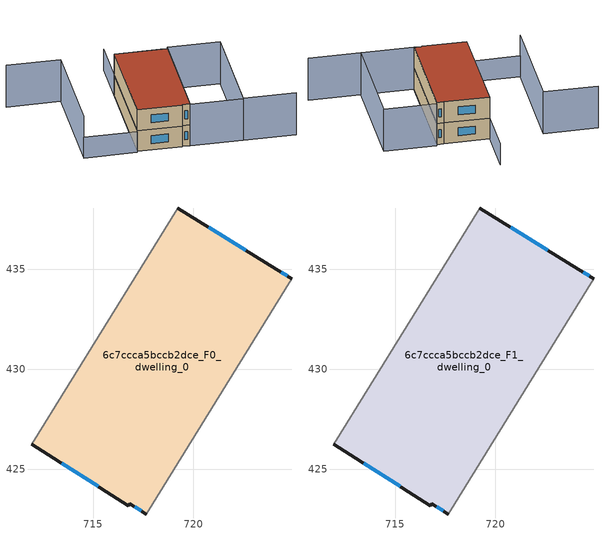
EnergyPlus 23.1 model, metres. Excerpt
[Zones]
6c7ccca5bccb2dce_F0_dwelling_0
 floor ground (EU_floor_Construction): 724.14,435 724.92,434.52 717.65,422.78 716.82,423.3 716.76,423.2 711.92,426.27 719.22,438.06 z0
 wall outside (EU_wall_Construction): 724.92,434.52 724.14,435 719.22,438.06 / 711.92,426.27 716.76,423.2 716.82,423.3 717.65,422.78 z0:3
 wall adiabatic (EU_wall_Construction): 717.65,422.78 724.92,434.52 / 719.22,438.06 711.92,426.27 z0:3
 window (EU_Window_Construction): 724.68,434.67 724.39,434.85 / 717.08,423.14 717.39,422.94 / 713.43,425.31 715.25,424.16 / 722.61,435.95 720.76,437.1 z0.93:2.07
6c7ccca5bccb2dce_F1_dwelling_0
 floor to 6c7ccca5bccb2dce_F0_dwelling_0 (EU_floor_Construction): 724.14,435 724.92,434.52 717.65,422.78 716.82,423.3 716.75,423.2 711.92,426.27 719.22,438.06 z3
 wall outside (EU_wall_Construction): 724.92,434.52 724.14,435 719.22,438.06 / 711.92,426.27 716.76,423.2 716.82,423.3 717.65,422.78 z3:6
 wall adiabatic (EU_wall_Construction): 717.65,422.78 724.92,434.52 / 719.22,438.06 711.92,426.27 z3:6
 window (EU_Window_Construction): 724.68,434.67 724.39,434.85 / 717.08,423.14 717.39,422.94 / 713.43,425.31 715.25,424.16 / 722.61,435.95 720.76,437.1 z3.93:5.07
 roof outside (EU_roof_Construction): 717.65,422.78 724.92,434.52 724.14,435 719.22,438.06 711.92,426.27 716.76,423.2 716.82,423.3 z6
shading: 729.04,415.71 723.34,419.24 / 723.34,419.24 730.77,431.23 / 707.6,445.32 713.47,441.68 / 713.47,441.68 706.02,429.67 / 730.77,431.23 723.33,419.22 / 723.33,419.22 717.63,422.75 / 717.63,422.75 725.07,434.76 / 725.07,434.76 730.77,431.23 z0:6; 722.62,443.54 711.79,426.06 / 711.79,426.06 706.01,429.64 z0:3
[Building]
EU S2 Campaign: North Axis=0; Terrain=City; Solar Distribution=FullExterior
[Site:Location]
Montreal-Trudeau.Intl.AP: Latitude=45.4667; Longitude=-73.75; Time Zone=-5; Elevation=36
[SizingPeriod:WeatherFileDays]
AnnualSizingPeriod: Begin Month=1; Begin Day of Month=1; End Month=12; End Day of Month=31; Day of Week for Start Day=Monday; Use Weather File Daylight Saving Period=No; Use Weather File Rain and Snow Indicators=No
[MATERIAL]
EU_InternalMass_Material: Roughness=MediumRough; Thickness=0.1; Conductivity=1; Density=1800; Specific Heat=900; Thermal Absorptance=0.9; Solar Absorptance=0.7; Visible Absorptance=0.7
[MATERIAL:NOMASS] Roughness=MediumRough; Thermal Absorptance=0.9; Solar Absorptance=0.7; Visible Absorptance=0.7
Name | Thermal Resistance
EU_wall_NoMass; EU_floor_NoMass | 1.36485
EU_roof_NoMass | 2.55992
[WINDOWMATERIAL:SIMPLEGLAZINGSYSTEM]
EU_Window_SimpleGlazing: UFactor=3.92339; Solar Heat Gain Coefficient=0.8; Visible Transmittance=0.8
[CONSTRUCTION]
EU_wall_Construction: EU_wall_NoMass
EU_roof_Construction: EU_roof_NoMass
EU_floor_Construction: EU_floor_NoMass
EU_Window_Construction: EU_Window_SimpleGlazing
EU_InternalMass_Construction: EU_InternalMass_Material
[ZONE] Type=1; Multiplier=1; Ceiling Height=autocalculate; Floor Area=autocalculate; Part of Total Floor Area=Yes
Name | Volume
6c7ccca5bccb2dce_F0_dwelling_0 | 279.2
6c7ccca5bccb2dce_F1_dwelling_0 | 279.201
[INTERNALMASS] Construction=EU_InternalMass_Construction; Surface Area=93.0668
Name | Zone or ZoneList
6c7ccca5bccb2dce_F0_dwelling_0_EU_InternalMass | 6c7ccca5bccb2dce_F0_dwelling_0
6c7ccca5bccb2dce_F1_dwelling_0_EU_InternalMass | 6c7ccca5bccb2dce_F1_dwelling_0
[OTHEREQUIPMENT] Fuel Type=Electricity; Design Level Calculation Method=Watts/Area; Power per Zone Floor Area=1; Fraction Latent=0; Fraction Radiant=0; Fraction Lost=0; Carbon Dioxide Generation Rate=0; EndUse Subcategory=EU_Step8_InternalGains
Name | Zone or ZoneList or Space or SpaceList | Schedule
EU_Step8_InternalGain_6c7ccca5bccb2dce_F0_dwelling_0_f000 | 6c7ccca5bccb2dce_F0_dwelling_0 | EU_Step8_GainSchedule_6c7ccca5bccb2dce_F0_dwelling_0_f000
EU_Step8_InternalGain_6c7ccca5bccb2dce_F1_dwelling_0_f000 | 6c7ccca5bccb2dce_F1_dwelling_0 | EU_Step8_GainSchedule_6c7ccca5bccb2dce_F1_dwelling_0_f000
[ZONEVENTILATION:DESIGNFLOWRATE] Schedule=EU_AlwaysOn; Design Flow Rate Calculation Method=AirChanges/Hour; Air Changes per Hour=0.860309; Ventilation Type=Natural; Fan Pressure Rise=0; Fan Total Efficiency=1; Constant Term Coefficient=1; Temperature Term Coefficient=0; Velocity Term Coefficient=0; Velocity Squared Term Coefficient=0; Minimum Indoor Temperature=-100; Maximum Indoor Temperature=100; Delta Temperature=-100; Minimum Outdoor Temperature=-100; Maximum Outdoor Temperature=100; Maximum Wind Speed=40
Name | Zone or ZoneList or Space or SpaceList
EU_ConstantAir_6c7ccca5bccb2dce_F0_dwelling_0 | 6c7ccca5bccb2dce_F0_dwelling_0
EU_ConstantAir_6c7ccca5bccb2dce_F1_dwelling_0 | 6c7ccca5bccb2dce_F1_dwelling_0
[HVACTEMPLATE:THERMOSTAT] Constant Heating Setpoint=20; Constant Cooling Setpoint=50
EU_HeatOnly_6c7ccca5bccb2dce_F0_dwelling_0; EU_HeatOnly_6c7ccca5bccb2dce_F1_dwelling_0
[HVACTEMPLATE:ZONE:IDEALLOADSAIRSYSTEM] System Availability Schedule=EU_AlwaysOn; Maximum Heating Supply Air Temperature=50; Minimum Cooling Supply Air Temperature=13; Maximum Heating Supply Air Humidity Ratio=0.0156; Minimum Cooling Supply Air Humidity Ratio=0.0077; Heating Limit=NoLimit; Cooling Limit=NoLimit; Heating Availability Schedule=EU_AlwaysOn; Cooling Availability Schedule=EU_CoolingOff; Dehumidification Control Type=ConstantSensibleHeatRatio; Cooling Sensible Heat Ratio=0.7; Dehumidification Setpoint=60; Humidification Control Type=None; Humidification Setpoint=30; Outdoor Air Method=None; Outdoor Air Flow Rate per Person=0.00944; Outdoor Air Flow Rate per Zone Floor Area=0; Outdoor Air Flow Rate per Zone=0; Demand Controlled Ventilation Type=None; Outdoor Air Economizer Type=NoEconomizer; Heat Recovery Type=None; Sensible Heat Recovery Effectiveness=0.7; Latent Heat Recovery Effectiveness=0.65
Name | Template Thermostat
6c7ccca5bccb2dce_F0_dwelling_0 | EU_HeatOnly_6c7ccca5bccb2dce_F0_dwelling_0
6c7ccca5bccb2dce_F1_dwelling_0 | EU_HeatOnly_6c7ccca5bccb2dce_F1_dwelling_0
[SIZING:ZONE] Zone Cooling Design Supply Air Temperature Input Method=SupplyAirTemperature; Zone Cooling Design Supply Air Temperature=13; Zone Heating Design Supply Air Temperature Input Method=SupplyAirTemperature; Zone Heating Design Supply Air Temperature=50; Zone Cooling Design Supply Air Humidity Ratio=0.008; Zone Heating Design Supply Air Humidity Ratio=0.008; Cooling Design Air Flow Method=DesignDay; Cooling Design Air Flow Rate=0; Cooling Minimum Air Flow per Zone Floor Area=0.000762; Cooling Minimum Air Flow=0; Cooling Minimum Air Flow Fraction=0.2; Heating Design Air Flow Method=DesignDay; Heating Design Air Flow Rate=0; Heating Maximum Air Flow per Zone Floor Area=0.002032; Heating Maximum Air Flow=0.141576; Heating Maximum Air Flow Fraction=0.3; Account for Dedicated Outdoor Air System=No; Dedicated Outdoor Air System Control Strategy=NeutralSupplyAir; Dedicated Outdoor Air Low Setpoint Temperature for Design=autosize; Dedicated Outdoor Air High Setpoint Temperature for Design=autosize; Zone Load Sizing Method=Sensible Load Only No Latent Load; Zone Latent Cooling Design Supply Air Humidity Ratio Input Method=HumidityRatioDifference; Zone Cooling Design Supply Air Humidity Ratio Difference=0.005; Zone Latent Heating Design Supply Air Humidity Ratio Input Method=HumidityRatioDifference; Zone Humidification Design Supply Air Humidity Ratio Difference=0.005
6c7ccca5bccb2dce_F0_dwelling_0; 6c7ccca5bccb2dce_F1_dwelling_0
[SCHEDULE:CONSTANT]
Name | Hourly Value
EU_AlwaysOn | 1
EU_CoolingOff | 0
[SCHEDULE:FILE] Column Number=1; Rows to Skip at Top=0; Number of Hours of Data=8760; Column Separator=Comma; Interpolate to Timestep=No; Minutes per Item=60; Adjust Schedule for Daylight Savings=Yes
Name | File
EU_Step8_GainSchedule_6c7ccca5bccb2dce_F0_dwelling_0_f000 | ../../schedules/6c7ccca5bccb2dce/6c7ccca5bccb2dce_F0_dwelling_0_f000_gain.csv
EU_Step8_GainSchedule_6c7ccca5bccb2dce_F1_dwelling_0_f000 | ../../schedules/6c7ccca5bccb2dce/6c7ccca5bccb2dce_F1_dwelling_0_f000_gain.csv
